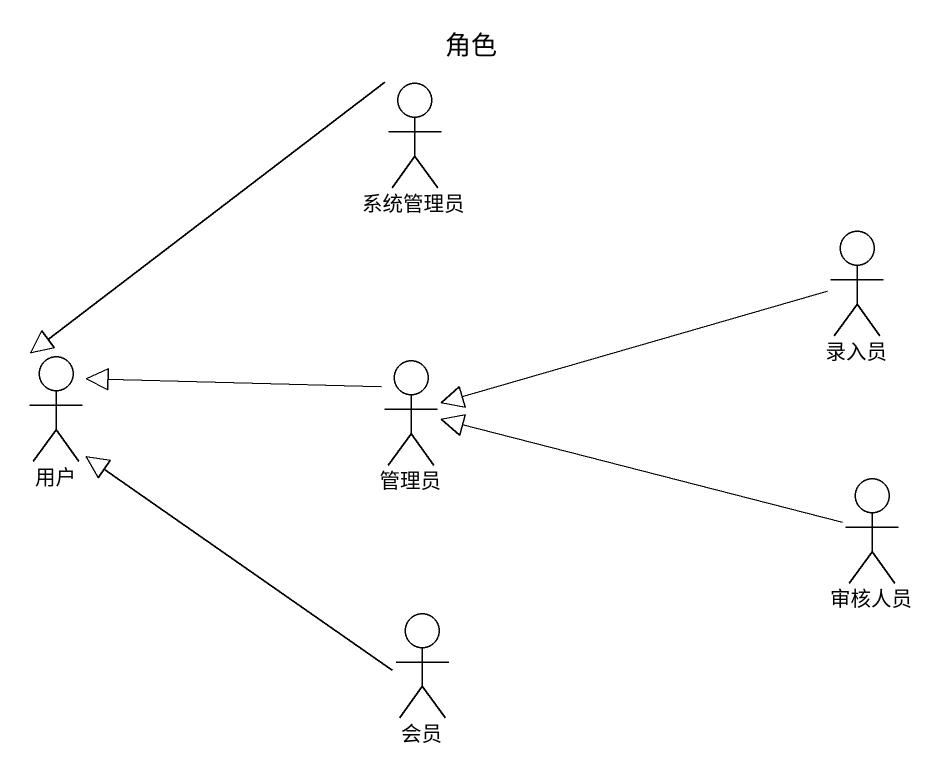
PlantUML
@startuml
title 角色
actor 系统管理员
actor 录入员
actor 用户
actor 管理员
actor 审核人员
actor 会员
系统管理员 --|> 用户
录入员 -left-|> 管理员
管理员 -left-|> 用户
审核人员 -left-|> 管理员
会员 -up-|> 用户
@enduml
